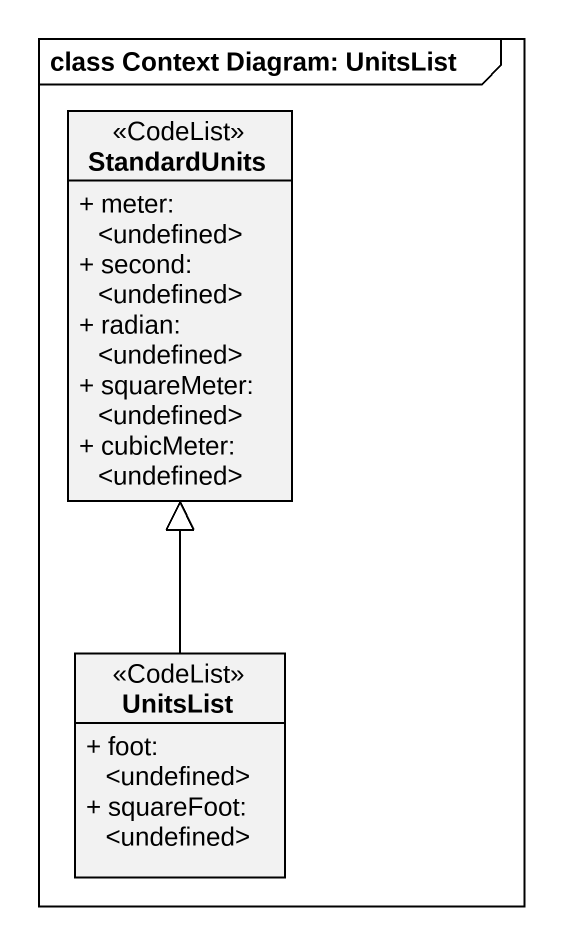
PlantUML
@startuml
mainframe class Context Diagram: UnitsList
hide circle
hide empty members
skinparam classAttributeIconSize 0
class StandardUnits <<CodeList>> {
  + meter: <undefined>
  + second: <undefined>
  + radian: <undefined>
  + squareMeter: <undefined>
  + cubicMeter: <undefined>
}
class UnitsList <<CodeList>> {
  + foot: <undefined>
  + squareFoot: <undefined>
}
UnitsList -up-|> StandardUnits
@enduml
